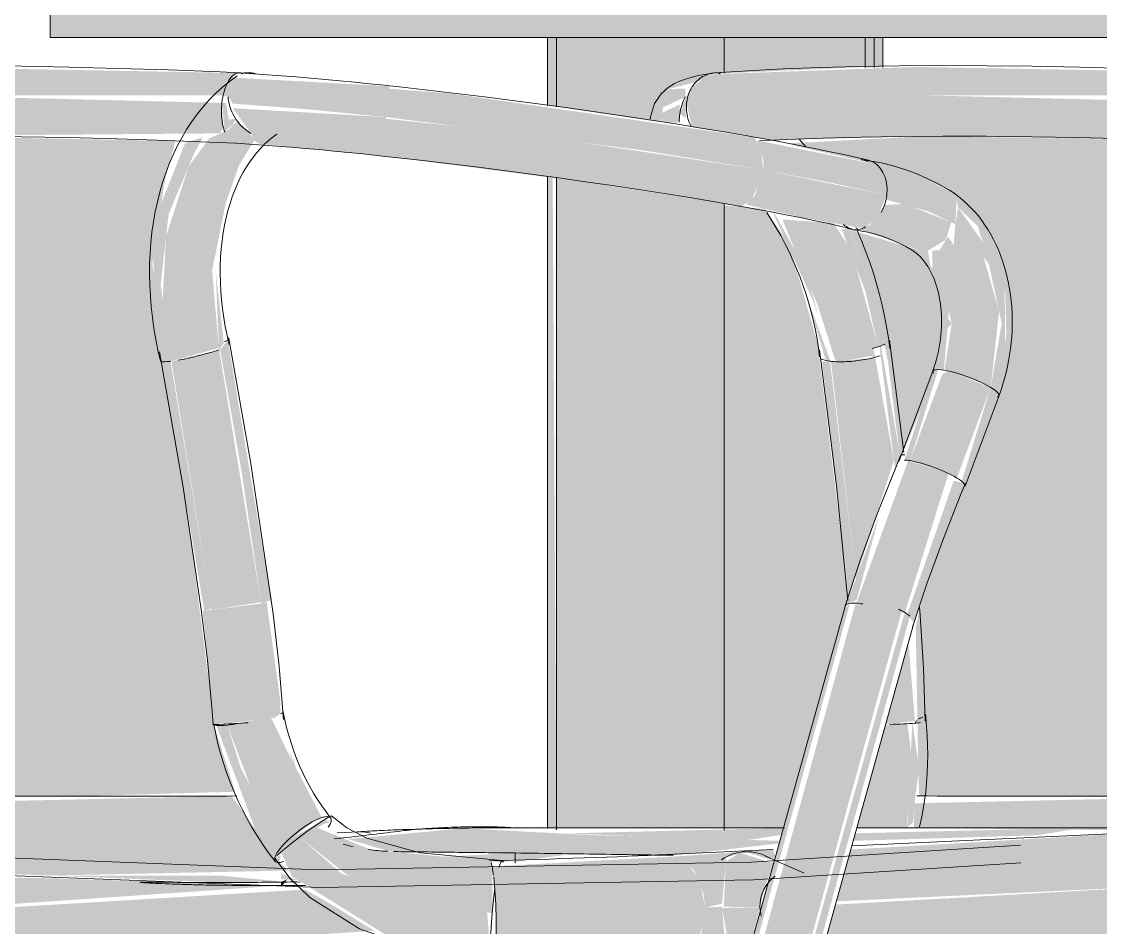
# Model space of a CAD drawing. Header units: inches. Extents: x 21380 to 98133, y -290 to 853.
# Drawn here: x 35404.7 to 35419.98, y 16.14 to 28.98 of the extents above; entities that cross this region are included whole.
import ezdxf

# ---------------------------------------------------------------- set-up
doc = ezdxf.new("R2010")
doc.units = ezdxf.units.IN
doc.header["$MEASUREMENT"] = 0
for name, color, linetype, lineweight in [('A-GLAZ-CWMG', 51, 'Continuous', 9), ('I-FURN', 30, 'Continuous', 9), ('I-WALL', 2, 'Continuous', 9)]:
    doc.layers.add(name, color=color, linetype=linetype, lineweight=lineweight)

# ---------------------------------------------------------------- blocks, each defined once
blk = doc.blocks.new('Falcon 7700 Series Pedestal Base - 36_ Square Top x 30_ - Wheelchair Height-460525-Building Section - East_West looking South')
at = {"layer": 'I-FURN'}
blk.add_hatch(color=256, dxfattribs=at).paths.add_polyline_path([(-26197.888, 28.75), (-26197.888, 30), (-26223.344, 30), (-26223.344, 28.75), (-26205.971, 28.75)], flags=0)
for p in [(-26223.344, 30), (-26197.888, 28.75)]:
    blk.add_line(p, (-26223.344, 28.75), dxfattribs=at)
blk = doc.blocks.new('HermanMiller_Collection_Air-Chair_SideChair_Arms - Arms-V172-Building Section - East_West looking South')
at = {"layer": 'I-FURN'}
for points in [[(-26140.356, 27.825), (-26136.969, 27.931), (-26132.611, 27.933), (-26132.452, 28.228), (-26132.4, 28.249), (-26137.102, 28.334), (-26140.057, 28.228), (-26140.288, 28.032), (-26140.332, 27.933)], [(-26130.305, 27.624), (-26130.253, 28.061), (-26132.501, 28.184), (-26132.611, 27.933), (-26132.529, 27.909), (-26132.475, 27.814), (-26131.492, 27.741)], [(-26124.963, 26.875), (-26124.999, 27.219), (-26125.099, 27.338), (-26129.38, 27.958), (-26130.258, 28.025), (-26130.305, 27.624), (-26126.645, 27.149)], [(-26139.973, 27.258), (-26140.053, 27.31), (-26139.984, 27.353), (-26139.175, 27.297), (-26136.675, 27.359), (-26132.654, 27.393), (-26132.607, 27.477), (-26132.636, 27.825), (-26136.969, 27.931), (-26140.356, 27.825), (-26140.293, 27.501), (-26140.053, 27.282), (-26139.975, 27.259)], [(-26132.233, 27.43), (-26132.471, 27.741), (-26132.239, 27.432)], [(-26125.272, 26.362), (-26125.138, 26.438), (-26124.986, 26.747), (-26124.963, 26.875), (-26128.445, 27.401), (-26130.307, 27.6), (-26130.361, 27.076), (-26126.875, 26.623)], [(-26123.211, 26.52), (-26123.283, 26.871), (-26123.352, 26.95), (-26125.043, 27.293), (-26124.957, 27.002), (-26124.963, 26.875), (-26124.027, 26.699)], [(-26122.241, 26.106), (-26122.223, 26.448), (-26122.342, 26.596), (-26123.352, 26.962), (-26123.283, 26.871), (-26123.211, 26.52), (-26123.21, 26.45), (-26122.626, 26.288)], [(-26123.543, 26.047), (-26123.36, 26.172), (-26123.211, 26.52), (-26124.963, 26.875), (-26125.076, 26.52), (-26125.204, 26.384), (-26124.402, 26.198)], [(-26122.668, 25.706), (-26122.375, 25.884), (-26122.298, 26.133), (-26122.956, 26.392), (-26123.243, 26.379), (-26123.447, 26.095), (-26123.607, 26.031)], [(-26121.67, 23.747), (-26121.532, 24.179), (-26121.541, 25.218), (-26121.783, 25.758), (-26122.202, 26.344), (-26122.241, 26.106), (-26121.767, 25.55), (-26121.584, 24.704), (-26121.739, 23.793)], [(-26123.607, 26.031), (-26123.649, 26.065), (-26123.651, 26.047)], [(-26122.85, 25.736), (-26123.607, 26.016), (-26123.031, 25.798), (-26122.855, 25.737)], [(-26121.739, 23.793), (-26121.62, 24.872), (-26121.839, 25.635), (-26122.241, 26.106), (-26122.259, 25.884), (-26122.254, 25.726), (-26122.566, 25.737), (-26122.566, 25.472), (-26122.391, 25.159), (-26122.291, 24.694), (-26122.394, 24.038), (-26121.832, 23.844)], [(-26122.409, 24.575), (-26122.291, 24.694), (-26122.406, 24.849)], [(-26132.072, 20.731), (-26131.93, 20.78), (-26132.545, 24.464), (-26132.654, 24.327), (-26132.346, 22.577)], [(-26132.773, 20.637), (-26132.075, 20.75), (-26132.669, 24.327), (-26133.343, 24.162), (-26132.774, 20.644)], [(-26132.852, 20.635), (-26132.775, 20.656), (-26133.356, 24.162), (-26133.472, 24.155), (-26132.88, 20.637)], [(-26122.882, 22.754), (-26122.483, 24.046), (-26122.558, 23.984), (-26122.962, 22.763), (-26122.902, 22.757)], [(-26122.219, 22.509), (-26121.739, 23.793), (-26122.347, 24.026), (-26122.423, 23.984), (-26122.882, 22.754), (-26122.312, 22.559)], [(-26122.11, 22.422), (-26121.67, 23.747), (-26121.739, 23.793), (-26122.15, 22.462)], [(-26122.957, 20.59), (-26122.338, 22.571), (-26122.909, 22.754), (-26123.64, 20.737), (-26123.119, 20.653), (-26122.957, 20.602)], [(-26122.827, 20.458), (-26122.122, 22.435), (-26122.263, 22.47), (-26122.921, 20.578), (-26122.827, 20.459)], [(-26123.783, 20.719), (-26123.637, 20.782), (-26123.311, 21.997), (-26123.777, 20.737)], [(-26132.737, 19.015), (-26132.609, 19.033), (-26132.773, 20.637), (-26132.902, 20.635), (-26132.773, 19.363)], [(-26132.608, 19.02), (-26131.906, 19.118), (-26132.072, 20.731), (-26132.773, 20.637), (-26132.608, 19.025)], [(-26131.904, 19.095), (-26131.799, 19.169), (-26131.799, 19.33), (-26131.994, 20.75), (-26132.072, 20.731), (-26131.906, 19.118)], [(-26129.5, 0), (-26129.432, 0), (-26123.732, 20.734), (-26123.809, 20.653), (-26129.545, 0)], [(-26129.015, 0), (-26128.699, 0), (-26123, 20.625), (-26123.301, 20.707), (-26123.311, 20.72), (-26123.657, 20.718), (-26129.345, 0), (-26129.131, 0)], [(-26128.699, 0), (-26128.53, 0), (-26122.883, 20.551), (-26122.963, 20.578), (-26127.811, 3.187)], [(-26131.78, 17.287), (-26131.323, 17.647), (-26131.213, 17.697), (-26131.705, 18.64), (-26131.937, 19.123), (-26132.552, 19.009), (-26132.11, 17.835)], [(-26131.882, 17.095), (-26131.78, 17.287), (-26132.364, 18.406), (-26132.552, 19.009), (-26132.707, 19.002), (-26132.146, 17.5), (-26131.914, 17.144)], [(-26135.056, 16.876), (-26131.674, 16.946), (-26131.817, 17.058), (-26132.49, 18.003), (-26137.128, 17.899), (-26137.187, 17.4), (-26137.209, 16.954), (-26135.786, 16.902)], [(-26128.801, 16.344), (-26128.796, 17.073), (-26130.533, 17.247), (-26131.323, 17.57), (-26131.529, 17.42), (-26130.826, 16.861), (-26130.025, 16.545), (-26129.206, 16.41)], [(-26128.682, 17.06), (-26128.476, 17.096), (-26128.476, 17.195), (-26129.73, 17.129), (-26129.206, 17.097), (-26128.68, 17.066)], [(-26128.744, 16.318), (-26125.784, 16.423), (-26125.86, 16.798), (-26126.051, 17.073), (-26126.173, 17.148), (-26128.803, 17.004), (-26128.751, 16.512)], [(-26128.476, 17.069), (-26127.665, 17.183), (-26128.476, 17.195), (-26128.476, 17.096)], [(-26125.007, 16.428), (-26124.952, 16.68), (-26124.814, 17.047), (-26125.29, 17.198), (-26125.491, 17.073), (-26125.52, 16.434), (-26125.388, 16.432)], [(-26124.814, 17.047), (-26124.855, 17.096), (-26124.819, 17.049)], [(-26131.775, 16.733), (-26131.706, 16.818), (-26131.794, 16.783), (-26131.794, 16.733)], [(-26136.82, 15.675), (-26130.464, 16.093), (-26131.211, 16.544), (-26131.452, 16.677), (-26136.284, 16.386), (-26136.347, 16.051), (-26136.544, 15.776), (-26136.77, 15.684)], [(-26128.78, 15.606), (-26126.138, 15.7), (-26125.918, 15.893), (-26125.796, 16.229), (-26125.784, 16.423), (-26128.744, 16.318), (-26128.764, 15.677)], [(-26125.186, 15.714), (-26125.007, 16.428), (-26125.544, 16.416), (-26125.428, 15.763), (-26125.31, 15.727)]]:
    blk.add_hatch(color=256, dxfattribs=at).paths.add_polyline_path(points, flags=0)
h = blk.add_hatch(color=256, dxfattribs=at)
h.paths.add_polyline_path([(-26130.361, 27.076), (-26130.305, 27.624), (-26132.475, 27.749), (-26132.217, 27.393), (-26132.165, 27.288), (-26132.11, 27.247), (-26131.399, 27.178)], flags=0)
h.paths.add_polyline_path([(-26132.584, 27.406), (-26132.519, 27.499), (-26132.568, 27.821), (-26132.629, 27.825), (-26132.587, 27.411)], flags=0)
h = blk.add_hatch(color=256, dxfattribs=at)
h.paths.add_polyline_path([(-26133.434, 24.155), (-26133.356, 24.162), (-26133.496, 25.242), (-26133.384, 26.248), (-26133.033, 27.084), (-26132.899, 27.338), (-26133.149, 27.255), (-26133.483, 26.412), (-26133.601, 25.719), (-26133.587, 24.869), (-26133.483, 24.157)], flags=0)
h.paths.add_polyline_path([(-26132.533, 27.609), (-26132.475, 27.671), (-26132.534, 27.624)], flags=0)
h = blk.add_hatch(color=256, dxfattribs=at)
h.paths.add_polyline_path([(-26133.356, 24.162), (-26132.672, 24.351), (-26132.768, 25.445), (-26132.574, 26.407), (-26132.381, 26.953), (-26132.16, 27.307), (-26132.405, 27.56), (-26132.631, 27.398), (-26132.804, 27.325), (-26133.099, 26.926), (-26133.418, 25.941), (-26133.469, 25.031), (-26133.401, 24.506)], flags=0)
h.paths.add_polyline_path([(-26132.577, 27.411), (-26132.483, 27.491), (-26132.43, 27.6), (-26132.524, 27.59), (-26132.532, 27.477)], flags=0)
h = blk.add_hatch(color=256, dxfattribs=at)
h.paths.add_polyline_path([(-26134.736, 17.999), (-26132.441, 18.063), (-26132.741, 19.01), (-26132.74, 19.041), (-26133.135, 22.135), (-26133.615, 25.541), (-26133.439, 26.72), (-26133.287, 27.286), (-26136.943, 27.356), (-26138.897, 27.252), (-26138.263, 26.411), (-26137.768, 25.338), (-26137.504, 24.169), (-26137.196, 21.448), (-26137.046, 18.896), (-26137.06, 18.004), (-26135.74, 18)], flags=0)
h.paths.add_polyline_path([(-26133.601, 25.719), (-26133.55, 26.168), (-26133.598, 25.738)], flags=0)
h = blk.add_hatch(color=256, dxfattribs=at)
h.paths.add_polyline_path([(-26132.669, 24.327), (-26132.602, 24.419), (-26132.716, 25.445), (-26132.672, 24.351)], flags=0)
h.paths.add_polyline_path([(-26132.561, 24.456), (-26132.555, 24.464), (-26132.563, 24.464)], flags=0)
h = blk.add_hatch(color=256, dxfattribs=at)
h.paths.add_polyline_path([(-26131.686, 18.668), (-26131.547, 18.278), (-26131.606, 18.491), (-26131.651, 18.591)], flags=0)
h.paths.add_polyline_path([(-26131.213, 17.697), (-26131.151, 17.722), (-26131.221, 17.711)], flags=0)
h = blk.add_hatch(color=256, dxfattribs=at)
h.paths.add_polyline_path([(-26131.817, 17.058), (-26131.794, 17.161), (-26131.872, 17.141)], flags=0)
h.paths.add_polyline_path([(-26131.874, 17.144), (-26131.692, 17.292), (-26131.188, 17.604), (-26131.09, 17.633), (-26131.175, 17.672), (-26131.7, 17.371), (-26131.832, 17.207)], flags=0)
h = blk.add_hatch(color=256, dxfattribs=at)
h.paths.add_polyline_path([(-26133.681, 16.77), (-26133.681, 16.788), (-26133.773, 16.775)], flags=0)
h.paths.add_polyline_path([(-26136.281, 16.426), (-26131.794, 16.733), (-26135.056, 16.837), (-26136.4, 16.858), (-26136.296, 16.545)], flags=0)
h.paths.add_polyline_path([(-26130.915, 17.426), (-26130.764, 17.426), (-26130.917, 17.428)], flags=0)
h = blk.add_hatch(color=256, dxfattribs=at)
h.paths.add_polyline_path([(-26126.245, 17.162), (-26125.944, 17.191), (-26124.735, 17.331), (-26124.725, 17.367), (-26127.412, 17.45), (-26129.206, 17.544), (-26130.845, 17.393), (-26130.282, 17.224), (-26130.001, 17.213), (-26126.304, 17.163)], flags=0)
h.paths.add_polyline_path([(-26130.761, 17.281), (-26130.982, 17.404), (-26130.889, 17.325), (-26130.804, 17.285)], flags=0)
h = blk.add_hatch(color=256, dxfattribs=at)
h.paths.add_polyline_path([(-26125.271, 17.367), (-26124.702, 17.451), (-26124.674, 17.549), (-26127.742, 17.473), (-26125.283, 17.368)], flags=0)
h.paths.add_polyline_path([(-26123.688, 17.368), (-26121.095, 17.445), (-26120.433, 17.551), (-26123.658, 17.475), (-26123.676, 17.412)], flags=0)
h = blk.add_hatch(color=256, dxfattribs=at)
h.paths.add_polyline_path([(-26125.784, 16.423), (-26125.545, 16.475), (-26125.484, 17.133), (-26125.214, 17.212), (-26124.861, 17.099), (-26124.789, 17.137), (-26124.819, 17.244), (-26126.173, 17.148), (-26125.944, 16.953), (-26125.806, 16.617)], flags=0)
h.paths.add_polyline_path([(-26125.004, 16.46), (-26124.989, 16.48), (-26125.002, 16.479)], flags=0)
h.paths.add_polyline_path([(-26123.927, 16.51), (-26118.985, 16.742), (-26119.093, 17.212), (-26119.34, 17.477), (-26119.434, 17.496), (-26123.722, 17.244), (-26123.914, 16.557)], flags=0)
h = blk.add_hatch(color=256, dxfattribs=at)
h.paths.add_polyline_path([(-26128.805, 15.622), (-26128.818, 15.697), (-26129.206, 15.697)], flags=0)
h.paths.add_polyline_path([(-26128.818, 15.697), (-26128.872, 16.356), (-26130.339, 16.669), (-26130.934, 16.904), (-26131.529, 17.42), (-26131.785, 17.187), (-26131.636, 16.864), (-26130.242, 15.994), (-26129.395, 15.777), (-26129.206, 15.751)], flags=0)
h = blk.add_hatch(color=256, dxfattribs=at)
h.paths.add_polyline_path([(-26135.056, 16.876), (-26132.643, 16.777), (-26131.794, 16.792), (-26132.659, 16.876), (-26134.032, 16.876)], flags=0)
h.paths.add_polyline_path([(-26131.553, 16.808), (-26131.794, 16.907), (-26131.794, 16.823), (-26131.612, 16.812)], flags=0)
h = blk.add_hatch(color=256, dxfattribs=at)
h.paths.add_polyline_path([(-26133.115, 16.748), (-26133.115, 16.78), (-26133.331, 16.755)], flags=0)
h.paths.add_polyline_path([(-26133.528, 16.763), (-26133.611, 16.783), (-26133.563, 16.765)], flags=0)
h = blk.add_hatch(color=256, dxfattribs=at)
h.paths.add_polyline_path([(-26126.267, 15.675), (-26125.448, 15.801), (-26125.518, 16.102), (-26125.545, 16.434), (-26125.784, 16.423), (-26125.842, 16.048), (-26126.019, 15.775), (-26126.168, 15.694)], flags=0)
h.paths.add_polyline_path([(-26124.132, 15.775), (-26119.215, 16.068), (-26119.035, 16.376), (-26118.985, 16.742), (-26123.94, 16.464), (-26124.131, 15.779)], flags=0)
for p, q in [((-26123.428, 27), (-26123.573, 27.021)), ((-26123.688, 26.027), (-26123.591, 26.014)), ((-26122.559, 24.025), (-26123.039, 22.742)), ((-26122.102, 22.392), (-26121.621, 23.678)), ((-26121.644, 23.661), (-26121.621, 23.678)), ((-26123.792, 20.719), (-26129.567, 0)), ((-26128.529, 0), (-26122.828, 20.451)), ((-26131.079, 17.721), (-26131.079, 17.711)), ((-26130.695, 17.496), (-26130.997, 17.48)), ((-26128.709, 17.552), (-26124.661, 17.551)), ((-26119.448, 17.496), (-26123.709, 17.296)), ((-26128.476, 17.195), (-26128.476, 17.053)), ((-26124.819, 17.244), (-26126.321, 17.173)), ((-26124.381, 16.908), (-26124.937, 17.157)), ((-26128.639, 17.066), (-26128.657, 17.091))]:
    blk.add_line(p, q, dxfattribs=at)
at = {"layer": 'I-FURN', "flags": 128}
for points in [[(-26139.955, 28.25), (-26139.486, 28.28), (-26138.989, 28.306), (-26138.465, 28.326), (-26137.914, 28.34), (-26137.337, 28.35), (-26136.735, 28.353), (-26136.11, 28.352), (-26135.461, 28.345), (-26134.79, 28.332), (-26134.097, 28.314), (-26133.385, 28.291), (-26132.654, 28.263), (-26132.378, 28.251)], [(-26132.414, 28.206), (-26132.519, 28.13), (-26132.619, 28.048), (-26132.716, 27.961), (-26132.807, 27.868), (-26132.895, 27.77), (-26132.978, 27.667), (-26133.056, 27.559), (-26133.129, 27.447), (-26133.198, 27.331), (-26133.262, 27.211), (-26133.321, 27.088), (-26133.375, 26.961), (-26133.424, 26.83), (-26133.469, 26.697), (-26133.509, 26.561), (-26133.543, 26.422), (-26133.574, 26.281), (-26133.599, 26.138), (-26133.619, 25.993), (-26133.635, 25.845), (-26133.646, 25.697), (-26133.652, 25.547), (-26133.653, 25.395), (-26133.65, 25.243), (-26133.642, 25.09), (-26133.63, 24.936), (-26133.613, 24.782), (-26133.591, 24.628), (-26133.565, 24.474), (-26133.534, 24.32), (-26133.499, 24.167)], [(-26132.376, 28.251), (-26132.18, 28.238), (-26131.982, 28.224), (-26131.781, 28.209), (-26131.578, 28.193), (-26131.373, 28.176), (-26131.166, 28.158), (-26130.958, 28.139), (-26130.748, 28.118), (-26130.538, 28.097), (-26130.328, 28.075), (-26130.252, 28.066)], [(-26125.131, 27.348), (-26125.482, 27.409), (-26125.84, 27.468), (-26126.205, 27.527), (-26126.577, 27.585), (-26126.955, 27.642), (-26127.338, 27.698), (-26127.725, 27.753), (-26128.116, 27.806), (-26128.511, 27.858), (-26128.909, 27.909), (-26129.309, 27.958), (-26129.711, 28.005), (-26130.113, 28.051), (-26130.252, 28.066)], [(-26131.85, 27.38), (-26131.909, 27.337), (-26131.967, 27.29), (-26132.024, 27.239), (-26132.078, 27.183), (-26132.132, 27.123), (-26132.183, 27.059), (-26132.233, 26.991), (-26132.281, 26.918), (-26132.326, 26.842), (-26132.369, 26.761), (-26132.409, 26.676), (-26132.447, 26.587), (-26132.482, 26.495), (-26132.514, 26.399), (-26132.543, 26.299), (-26132.569, 26.196), (-26132.592, 26.091), (-26132.611, 25.982), (-26132.627, 25.87), (-26132.639, 25.756), (-26132.647, 25.64), (-26132.652, 25.521), (-26132.653, 25.401), (-26132.651, 25.279), (-26132.644, 25.156), (-26132.634, 25.032), (-26132.62, 24.907), (-26132.603, 24.781), (-26132.581, 24.655), (-26132.556, 24.529), (-26132.528, 24.402)], [(-26139.875, 27.253), (-26139.421, 27.283), (-26138.937, 27.307), (-26138.425, 27.327), (-26137.884, 27.341), (-26137.317, 27.35), (-26136.725, 27.353), (-26136.107, 27.352), (-26135.466, 27.344), (-26134.802, 27.332), (-26134.116, 27.314), (-26133.41, 27.291), (-26132.685, 27.263), (-26132.428, 27.252)], [(-26132.43, 27.252), (-26132.24, 27.24), (-26132.047, 27.226), (-26131.85, 27.212), (-26131.652, 27.196), (-26131.451, 27.179), (-26131.249, 27.162), (-26131.045, 27.143), (-26130.84, 27.123), (-26130.634, 27.102), (-26130.428, 27.08), (-26130.361, 27.072)], [(-26123.472, 27.012), (-26123.653, 27.054), (-26123.842, 27.096), (-26124.038, 27.138), (-26124.24, 27.18), (-26124.449, 27.222), (-26124.665, 27.263), (-26124.887, 27.304), (-26125.114, 27.345), (-26125.131, 27.348)], [(-26125.304, 26.363), (-26125.649, 26.423), (-26126.002, 26.482), (-26126.362, 26.54), (-26126.729, 26.597), (-26127.102, 26.653), (-26127.48, 26.708), (-26127.862, 26.762), (-26128.249, 26.815), (-26128.64, 26.867), (-26129.033, 26.917), (-26129.429, 26.965), (-26129.826, 27.012), (-26130.224, 27.057), (-26130.361, 27.072)], [(-26122.334, 26.592), (-26122.484, 26.678), (-26122.638, 26.755), (-26122.796, 26.823), (-26122.957, 26.883), (-26123.12, 26.933), (-26123.286, 26.973), (-26123.428, 27)], [(-26121.621, 23.678), (-26121.593, 23.758), (-26121.567, 23.839), (-26121.543, 23.921), (-26121.522, 24.004), (-26121.502, 24.087), (-26121.486, 24.171), (-26121.471, 24.256), (-26121.459, 24.341), (-26121.449, 24.426), (-26121.442, 24.511), (-26121.437, 24.596), (-26121.435, 24.682), (-26121.435, 24.767), (-26121.437, 24.852), (-26121.442, 24.936), (-26121.45, 25.02), (-26121.46, 25.104), (-26121.472, 25.187), (-26121.487, 25.269), (-26121.504, 25.35), (-26121.525, 25.431), (-26121.547, 25.51), (-26121.572, 25.588), (-26121.6, 25.665), (-26121.63, 25.741), (-26121.663, 25.815), (-26121.698, 25.887), (-26121.736, 25.958), (-26121.777, 26.027), (-26121.82, 26.094), (-26121.866, 26.159), (-26121.914, 26.222), (-26121.966, 26.282), (-26122.019, 26.34), (-26122.075, 26.395), (-26122.134, 26.448), (-26122.195, 26.497), (-26122.259, 26.544), (-26122.325, 26.587), (-26122.334, 26.592)], [(-26123.704, 26.039), (-26123.876, 26.079), (-26124.056, 26.119), (-26124.244, 26.16), (-26124.439, 26.2), (-26124.641, 26.24), (-26124.851, 26.281), (-26125.066, 26.321), (-26125.287, 26.36), (-26125.304, 26.363)], [(-26123.591, 26.014), (-26123.48, 25.992), (-26123.37, 25.964), (-26123.26, 25.93), (-26123.152, 25.889), (-26123.045, 25.841), (-26122.94, 25.788), (-26122.852, 25.737)], [(-26122.852, 25.737), (-26122.83, 25.722), (-26122.807, 25.706), (-26122.785, 25.689), (-26122.762, 25.669), (-26122.74, 25.647), (-26122.718, 25.623), (-26122.695, 25.597), (-26122.674, 25.569), (-26122.652, 25.539), (-26122.631, 25.507), (-26122.611, 25.472), (-26122.591, 25.436), (-26122.572, 25.398), (-26122.554, 25.358), (-26122.537, 25.316), (-26122.521, 25.272), (-26122.506, 25.226), (-26122.492, 25.179), (-26122.48, 25.131), (-26122.469, 25.081), (-26122.46, 25.03), (-26122.452, 24.977), (-26122.445, 24.924), (-26122.44, 24.87), (-26122.437, 24.815), (-26122.435, 24.759), (-26122.435, 24.703), (-26122.436, 24.646), (-26122.439, 24.59), (-26122.444, 24.532), (-26122.45, 24.475), (-26122.458, 24.418), (-26122.467, 24.361), (-26122.478, 24.305), (-26122.491, 24.249), (-26122.505, 24.194), (-26122.521, 24.139), (-26122.538, 24.085), (-26122.557, 24.032), (-26122.559, 24.025)], [(-26131.93, 20.78), (-26132.222, 22.744), (-26132.531, 24.486)], [(-26133.513, 24.299), (-26133.176, 22.377), (-26132.921, 20.647)], [(-26122.559, 24.025), (-26122.56, 24.024), (-26122.551, 23.995)], [(-26122.403, 24.038), (-26122.483, 24.046), (-26122.536, 24.042), (-26122.559, 24.025)], [(-26122.063, 23.942), (-26122.185, 23.984), (-26122.301, 24.016), (-26122.403, 24.038)], [(-26121.739, 23.793), (-26121.832, 23.844), (-26121.942, 23.894), (-26122.063, 23.942)], [(-26121.621, 23.678), (-26121.621, 23.679), (-26121.63, 23.708), (-26121.67, 23.747), (-26121.739, 23.793)], [(-26123.802, 20.698), (-26123.582, 21.355), (-26123.343, 22.009), (-26123.085, 22.66), (-26123.016, 22.826)], [(-26122.849, 20.394), (-26122.638, 21.025), (-26122.409, 21.653), (-26122.161, 22.279), (-26122.094, 22.438)], [(-26132.921, 20.647), (-26132.834, 19.929), (-26132.768, 19.207), (-26132.754, 19.017)], [(-26131.757, 19.086), (-26131.82, 19.837), (-26131.904, 20.584), (-26131.93, 20.78)], [(-26131.089, 17.694), (-26131.152, 17.778), (-26131.214, 17.864), (-26131.273, 17.953), (-26131.329, 18.045), (-26131.383, 18.138), (-26131.434, 18.234), (-26131.482, 18.333), (-26131.528, 18.432), (-26131.57, 18.534), (-26131.609, 18.637), (-26131.645, 18.741), (-26131.678, 18.846), (-26131.707, 18.953), (-26131.733, 19.059), (-26131.756, 19.167), (-26131.762, 19.197)], [(-26132.745, 19.015), (-26132.717, 18.877), (-26132.685, 18.74), (-26132.649, 18.603), (-26132.608, 18.468), (-26132.563, 18.334), (-26132.514, 18.201), (-26132.461, 18.07), (-26132.403, 17.941), (-26132.342, 17.815), (-26132.277, 17.69), (-26132.209, 17.568), (-26132.136, 17.448), (-26132.06, 17.331), (-26131.981, 17.217), (-26131.898, 17.106), (-26131.874, 17.075)], [(-26131.529, 17.42), (-26131.424, 17.498), (-26131.323, 17.57), (-26131.233, 17.633), (-26131.159, 17.681), (-26131.106, 17.711), (-26131.079, 17.721)], [(-26131.077, 17.72), (-26130.858, 17.551), (-26130.577, 17.407), (-26129.822, 17.196), (-26128.711, 17.092), (-26128.657, 17.091)], [(-26130.708, 17.495), (-26130.682, 17.497), (-26130.656, 17.498), (-26130.629, 17.5), (-26130.6, 17.502), (-26130.57, 17.504), (-26130.538, 17.505), (-26130.506, 17.507), (-26130.472, 17.509), (-26130.436, 17.511), (-26130.4, 17.512), (-26130.362, 17.514), (-26130.324, 17.516), (-26130.284, 17.518), (-26130.243, 17.519), (-26130.201, 17.521), (-26130.158, 17.523), (-26130.115, 17.524), (-26130.07, 17.526), (-26130.025, 17.527), (-26129.98, 17.529), (-26129.933, 17.53), (-26129.886, 17.532), (-26129.839, 17.533), (-26129.792, 17.535), (-26129.744, 17.536), (-26129.695, 17.537), (-26129.647, 17.539), (-26129.599, 17.54), (-26129.55, 17.541), (-26129.502, 17.542), (-26129.454, 17.543), (-26129.406, 17.544), (-26129.358, 17.545), (-26129.311, 17.546), (-26129.264, 17.547), (-26129.217, 17.548), (-26129.171, 17.548), (-26129.126, 17.549), (-26129.082, 17.55), (-26129.038, 17.55), (-26128.995, 17.551), (-26128.953, 17.551), (-26128.912, 17.552), (-26128.872, 17.552), (-26128.833, 17.552), (-26128.795, 17.552), (-26128.758, 17.552), (-26128.723, 17.552), (-26128.709, 17.552)], [(-26123.638, 17.551), (-26121.278, 17.55), (-26119.155, 17.552)], [(-26137.381, 17.193), (-26131.258, 16.956), (-26125.126, 17.064), (-26121.317, 17.307)], [(-26131.847, 17.159), (-26131.794, 17.207), (-26131.72, 17.27), (-26131.63, 17.342), (-26131.529, 17.42)], [(-26131.877, 17.12), (-26131.661, 16.832), (-26131.385, 16.565), (-26130.679, 16.122), (-26129.705, 15.777), (-26128.789, 15.597)], [(-26126.321, 17.173), (-26126.453, 17.167), (-26126.59, 17.161), (-26126.731, 17.155), (-26126.877, 17.149), (-26127.026, 17.143), (-26127.179, 17.137), (-26127.336, 17.132), (-26127.495, 17.126), (-26127.658, 17.12), (-26127.823, 17.115), (-26127.99, 17.109), (-26128.159, 17.104), (-26128.331, 17.098), (-26128.503, 17.093), (-26128.677, 17.088), (-26128.837, 17.084)], [(-26137.382, 16.943), (-26131.244, 16.705), (-26125.099, 16.815), (-26121.313, 17.056)], [(-26128.657, 17.091), (-26128.68, 17.066), (-26128.705, 16.991)], [(-26128.761, 16.696), (-26128.781, 16.537), (-26128.801, 16.344)], [(-26128.801, 16.344), (-26128.815, 16.151), (-26128.823, 15.97), (-26128.824, 15.816), (-26128.818, 15.697), (-26128.805, 15.622), (-26128.787, 15.597)]]:
    blk.add_lwpolyline(points, dxfattribs=at)
at = {"layer": 'I-FURN'}
for centre, major_axis, ratio, start_param, end_param in [((-26132.132, 27.793), (-0.282, 0.413), 0.716528, 5.57384, 6.097439), ((-26132.132, 27.793), (-0.282, 0.413), 0.716528, 0.861451, 1.38505), ((-26132.132, 27.793), (-0.282, 0.413), 0.716528, 1.38505, 2.170448), ((-26123.63, 26.524), (0.057, 0.497), 0.711436, 6.24849, 6.283185), ((-26123.63, 26.524), (0.057, 0.497), 0.711436, 5.98669, 6.24849), ((-26123.588, 26.525), (0.116, 0.486), 0.74611, 4.877543, 6.283185), ((-26123.588, 26.525), (0.116, 0.486), 0.74611, 4.353944, 4.877543), ((-26123.588, 26.525), (0.116, 0.486), 0.74611, 2.783148, 3.044947), ((-26123.63, 26.524), (0.057, 0.497), 0.711436, 2.845098, 3.106897), ((-26123.63, 26.524), (0.057, 0.497), 0.711436, 3.106897, 3.630496), ((-26133.022, 24.392), (0.491, 0.093), 0.137076, 5.750632, 6.274231), ((-26133.022, 24.392), (0.491, 0.093), 0.137076, 0, 0.252845), ((-26133.013, 24.285), (0.486, 0.118), 0.11091, 5.243425, 5.473623), ((-26133.013, 24.285), (0.486, 0.118), 0.11091, 3.117428, 3.141593), ((-26133.013, 24.285), (0.486, 0.118), 0.11091, 3.379228, 3.902826), ((-26133.013, 24.285), (0.486, 0.118), 0.11091, 4.192229, 4.426425), ((-26133.013, 24.285), (0.486, 0.118), 0.11091, 4.449986, 4.688225), ((-26133.013, 24.285), (0.486, 0.118), 0.11091, 4.712585, 4.950024), ((-26133.013, 24.285), (0.486, 0.118), 0.11091, 4.977051, 5.211823), ((-26122.555, 22.632), (-0.461, 0.194), 0.144221, 5.822246, 6.345845), ((-26122.57, 22.567), (-0.468, 0.175), 0.191458, 5.509821, 5.771621), ((-26122.57, 22.567), (-0.468, 0.175), 0.191458, 3.939025, 5.509821), ((-26122.57, 22.567), (-0.468, 0.175), 0.191458, 3.141593, 3.939025), ((-26123.326, 20.546), (-0.476, 0.152), 0.239355, 5.543411, 6.328809), ((-26123.326, 20.546), (-0.476, 0.152), 0.239355, 5.282674, 5.542834), ((-26123.31, 20.585), (-0.482, 0.134), 0.301377, 3.976352, 4.23196), ((-26123.31, 20.585), (-0.482, 0.134), 0.301377, 3.714553, 3.976352), ((-26132.253, 19.106), (0.492, 0.091), 0.107353, 5.872701, 6.396299), ((-26132.253, 19.106), (0.492, 0.091), 0.107353, 2.992907, 4.040105), ((-26132.256, 19.052), (0.499, 0.035), 0.020295, 2.880196, 3.141593), ((-26132.256, 19.052), (0.499, 0.035), 0.020295, 3.141996, 3.927394), ((-26132.256, 19.052), (0.499, 0.035), 0.020295, 3.927394, 4.712792), ((-26132.253, 19.106), (0.492, 0.091), 0.107353, 4.040105, 4.301904), ((-26131.481, 17.385), (0.393, 0.31), 0.26753, 5.605411, 6.914408), ((-26131.481, 17.385), (0.393, 0.31), 0.26753, 0.631223, 2.202019), ((-26135.455, 101.858), (0, 84.692), 0.707107, 3.217566, 3.231436), ((-26131.481, 17.385), (0.393, 0.31), 0.26753, 2.202019, 3.772816), ((-26125.196, 16.463), (0.021, 0.75), 0.90616, 0.058382, 0.581981), ((-26125.196, 16.463), (0.021, 0.75), 0.90616, 5.817968, 6.341567), ((-26128.817, 16.334), (-0.02, 0.75), 0.096081, 5.515178, 5.996591), ((-26128.817, 16.334), (-0.02, 0.75), 0.096081, 4.687594, 5.472992), ((-26124.554, 16.444), (0.014, 0.5), 0.90616, 0.581981, 1.629178), ((-26124.554, 16.444), (0.014, 0.5), 0.90616, 1.629178, 1.890978), ((-26128.817, 16.334), (-0.02, 0.75), 0.096081, 3.116798, 4.687594)]:
    blk.add_ellipse(centre, major_axis=major_axis, ratio=ratio, start_param=start_param, end_param=end_param, dxfattribs=at)
for points, knots in [([(-26132.629, 27.825), (-26132.623, 27.881), (-26132.602, 27.989), (-26132.542, 28.139), (-26132.47, 28.225), (-26132.4, 28.253), (-26132.365, 28.251), (-26132.348, 28.245)], [-1, -1, -1, -1, -0.785714, -0.571429, -0.285714, -0.142857, 0, 0, 0, 0]), ([(-26137.096, 18.004), (-26136.319, 18), (-26134.781, 17.997), (-26133.197, 18.001), (-26132.417, 18.003)], [-0.9268801, -0.9268801, -0.9268801, -0.9268801, -0.5, -0.0910372, -0.0910372, -0.0910372, -0.0910372]), ([(-26130.196, 17.215), (-26129.91, 17.212), (-26129.333, 17.205), (-26128.76, 17.198), (-26128.476, 17.195)], [-0.9960968, -0.9960968, -0.9960968, -0.9960968, -0.5, 0, 0, 0, 0]), ([(-26128.476, 17.195), (-26128.254, 17.192), (-26127.816, 17.186), (-26127.187, 17.177), (-26126.662, 17.169), (-26126.356, 17.164), (-26126.239, 17.162)], [-1, -1, -1, -1, -0.75, -0.5, -0.25, -0.0877777, -0.0877777, -0.0877777, -0.0877777]), ([(-26131.443, 16.733), (-26131.554, 16.733), (-26131.982, 16.732), (-26132.41, 16.735), (-26132.727, 16.739)], [-0.6740348, -0.6740348, -0.6740348, -0.6740348, -0.5, 0, 0, 0, 0])]:
    blk.add_open_spline(points, degree=3, knots=knots, dxfattribs=at)
for points in [[(-26132.587, 27.411), (-26132.608, 27.466), (-26132.638, 27.598), (-26132.637, 27.751), (-26132.629, 27.825)], [(-26130.525, 17.477), (-26130.573, 17.49), (-26130.622, 17.497), (-26130.672, 17.496)], [(-26128.451, 17.548), (-26128.527, 17.555), (-26128.712, 17.566), (-26129.058, 17.57), (-26129.432, 17.56), (-26129.791, 17.539), (-26129.995, 17.519), (-26130.081, 17.508)], [(-26130.908, 17.41), (-26130.952, 17.405), (-26130.996, 17.401), (-26131.039, 17.396)], [(-26130.91, 17.322), (-26130.864, 17.309), (-26130.818, 17.296), (-26130.771, 17.285)], [(-26130.556, 17.245), (-26130.466, 17.231), (-26130.375, 17.224), (-26130.283, 17.219)], [(-26132.727, 16.739), (-26132.779, 16.74), (-26132.9, 16.742), (-26133.114, 16.748), (-26133.334, 16.755), (-26133.535, 16.763), (-26133.692, 16.771), (-26133.785, 16.777), (-26133.805, 16.782), (-26133.747, 16.784), (-26133.663, 16.784), (-26133.611, 16.783)], [(-26133.611, 16.783), (-26133.294, 16.779), (-26132.659, 16.774), (-26132.024, 16.779), (-26131.706, 16.784)], [(-26131.706, 16.784), (-26131.652, 16.784), (-26131.588, 16.785), (-26131.519, 16.784)]]:
    blk.add_open_spline(points, degree=3, dxfattribs=at)
blk = doc.blocks.new('HermanMiller_Collection_Air-Chair_SideChair_Arms - Arms-V180-Building Section - East_West looking South')
at = {"layer": 'I-FURN'}
for points in [[(-26126.047, 27.825), (-26122.661, 27.931), (-26118.303, 27.933), (-26118.143, 28.228), (-26118.239, 28.253), (-26122.794, 28.334), (-26125.748, 28.228), (-26125.98, 28.032), (-26126.024, 27.933)], [(-26126.425, 27.741), (-26126.065, 27.909), (-26126.065, 28.029), (-26126.316, 28.018), (-26126.37, 27.904)], [(-26118.829, 27.281), (-26118.725, 27.308), (-26118.298, 27.477), (-26118.327, 27.825), (-26122.661, 27.931), (-26126.047, 27.825), (-26125.971, 27.481), (-26124.819, 27.3), (-26122.366, 27.359), (-26118.832, 27.281)], [(-26123.335, 24.369), (-26123.245, 24.405), (-26123.407, 25.162), (-26123.757, 26.05), (-26123.848, 26.031), (-26123.515, 25.159), (-26123.336, 24.375)], [(-26123.649, 21.084), (-26123.11, 22.757), (-26123.4, 24.351), (-26123.417, 24.268), (-26123.407, 24.212), (-26124, 24.155), (-26123.653, 21.128)], [(-26123.089, 22.597), (-26123.029, 22.849), (-26123.293, 24.383), (-26123.315, 24.375), (-26123.09, 22.605)], [(-26123.75, 20.809), (-26123.653, 21.128), (-26124.015, 24.163), (-26124.128, 24.155), (-26123.783, 21.122)], [(-26123.229, 19.016), (-26122.813, 19.068), (-26122.904, 20.18), (-26123.176, 19.206)], [(-26122.812, 19.034), (-26122.731, 19.122), (-26122.813, 19.051)], [(-26123.638, 17.549), (-26122.935, 17.55), (-26122.843, 18.393), (-26122.916, 19.026), (-26123.231, 19.009), (-26123.637, 17.55)], [(-26122.935, 17.549), (-26122.837, 17.63), (-26122.805, 18.025), (-26122.751, 18.393), (-26122.846, 19.032), (-26122.851, 19.026), (-26122.915, 17.642), (-26122.935, 17.55)], [(-26118.078, 16.886), (-26117.382, 16.982), (-26117.509, 17.058), (-26118.182, 18.003), (-26122.82, 17.899), (-26122.827, 17.55), (-26119.159, 17.51), (-26119.093, 17.341), (-26118.546, 17.331), (-26118.15, 17.057), (-26118.15, 16.968), (-26118.085, 16.894)]]:
    blk.add_hatch(color=256, dxfattribs=at).paths.add_polyline_path(points, flags=0)
h = blk.add_hatch(color=256, dxfattribs=at)
h.paths.add_polyline_path([(-26123.903, 24.155), (-26123.407, 24.242), (-26123.393, 24.353), (-26123.336, 24.375), (-26123.71, 25.736), (-26123.969, 26.122), (-26124.69, 26.172), (-26124.191, 24.964), (-26123.935, 24.157)], flags=0)
h.paths.add_polyline_path([(-26124.599, 27.23), (-26124.727, 27.304), (-26124.603, 27.23)], flags=0)
h.paths.add_polyline_path([(-26126.063, 27.609), (-26126.045, 27.933), (-26126.144, 27.671), (-26126.065, 27.611)], flags=0)
h = blk.add_hatch(color=256, dxfattribs=at)
h.paths.add_polyline_path([(-26126.149, 27.56), (-26126.144, 27.804), (-26126.417, 27.671), (-26126.382, 27.548), (-26126.145, 27.542)], flags=0)
h.paths.add_polyline_path([(-26126.014, 27.495), (-26126.017, 27.579), (-26126.017, 27.501)], flags=0)
h = blk.add_hatch(color=256, dxfattribs=at)
h.paths.add_polyline_path([(-26120.428, 17.999), (-26118.133, 18.063), (-26118.433, 19.01), (-26118.431, 19.039), (-26118.827, 22.135), (-26119.307, 25.541), (-26119.131, 26.72), (-26118.978, 27.286), (-26122.634, 27.356), (-26124.589, 27.252), (-26124.506, 27.216), (-26123.472, 26.98), (-26122.404, 26.625), (-26122.223, 26.448), (-26122.202, 26.344), (-26121.918, 26.073), (-26121.888, 25.949), (-26121.533, 25.159), (-26121.518, 24.537), (-26121.603, 23.959), (-26122.722, 20.742), (-26122.801, 20.4), (-26122.762, 18.285), (-26122.751, 18.004), (-26121.431, 18)], flags=0)
h.paths.add_polyline_path([(-26122.291, 24.694), (-26122.408, 24.694), (-26122.347, 24.783)], flags=0)
h.paths.add_polyline_path([(-26123.021, 22.782), (-26122.483, 24.046), (-26122.402, 24.039), (-26122.33, 24.878), (-26122.423, 25.304), (-26122.592, 25.517), (-26122.626, 25.719), (-26122.76, 25.737), (-26123.746, 26.031), (-26123.406, 25.159), (-26123.196, 24.169), (-26123.023, 22.794)], flags=0)
h.paths.add_polyline_path([(-26119.293, 25.719), (-26119.241, 26.168), (-26119.291, 25.726)], flags=0)
h.paths.add_polyline_path([(-26122.2, 25.724), (-26122.343, 25.928), (-26122.466, 25.734), (-26122.254, 25.726)], flags=0)
h = blk.add_hatch(color=256, dxfattribs=at)
h.paths.add_polyline_path([(-26124.008, 24.162), (-26124.332, 25.048), (-26124.074, 24.174), (-26124.044, 24.169)], flags=0)
h.paths.add_polyline_path([(-26124.177, 24.798), (-26124.356, 25.458), (-26124.819, 26.294), (-26124.809, 26.237), (-26124.244, 24.993), (-26124.191, 24.84)], flags=0)
for p, q in [((-26126.559, 27.627), (-26126.561, 27.605)), ((-26126.561, 27.605), (-26126.56, 27.6)), ((-26124.45, 27.313), (-26124.353, 27.196)), ((-26122.97, 22.869), (-26123.173, 24.462))]:
    blk.add_line(p, q, dxfattribs=at)
at = {"layer": 'I-FURN', "flags": 128}
for points in [[(-26125.647, 28.25), (-26125.177, 28.28), (-26124.68, 28.306), (-26124.156, 28.326), (-26123.605, 28.34), (-26123.029, 28.35), (-26122.427, 28.353), (-26121.801, 28.352), (-26121.152, 28.345), (-26120.481, 28.332), (-26119.789, 28.314), (-26119.077, 28.291), (-26118.346, 28.263), (-26118.069, 28.251)], [(-26126.559, 27.627), (-26126.503, 27.817), (-26126.409, 27.954), (-26126.31, 28.041), (-26126.219, 28.098), (-26126.133, 28.137), (-26126.05, 28.167), (-26125.967, 28.191), (-26125.881, 28.211), (-26125.792, 28.228), (-26125.697, 28.243), (-26125.671, 28.247)], [(-26125.015, 27.288), (-26124.629, 27.307), (-26124.116, 27.327), (-26123.576, 27.341), (-26123.009, 27.35), (-26122.416, 27.353), (-26121.799, 27.352), (-26121.157, 27.344), (-26120.493, 27.332), (-26119.808, 27.314), (-26119.102, 27.291), (-26118.377, 27.263), (-26118.12, 27.252)], [(-26124.911, 26.27), (-26124.843, 26.164), (-26124.777, 26.056), (-26124.713, 25.944), (-26124.653, 25.831), (-26124.595, 25.715), (-26124.54, 25.597), (-26124.489, 25.477), (-26124.44, 25.355), (-26124.395, 25.233), (-26124.354, 25.109), (-26124.315, 24.984), (-26124.281, 24.858), (-26124.25, 24.732), (-26124.222, 24.605), (-26124.198, 24.479), (-26124.178, 24.353), (-26124.162, 24.228)], [(-26123.627, 26.005), (-26123.565, 25.86), (-26123.506, 25.713), (-26123.452, 25.564), (-26123.401, 25.414), (-26123.355, 25.263), (-26123.313, 25.111), (-26123.275, 24.958), (-26123.242, 24.804), (-26123.213, 24.65), (-26123.189, 24.496), (-26123.169, 24.342)], [(-26124.163, 24.323), (-26123.921, 22.401), (-26123.761, 20.775)], [(-26122.666, 19.062), (-26122.692, 19.812), (-26122.739, 20.56), (-26122.749, 20.679)], [(-26122.746, 17.567), (-26122.719, 17.688), (-26122.695, 17.812), (-26122.676, 17.937), (-26122.66, 18.064), (-26122.647, 18.192), (-26122.639, 18.322), (-26122.633, 18.453), (-26122.632, 18.585), (-26122.633, 18.719), (-26122.639, 18.853), (-26122.647, 18.987), (-26122.66, 19.122), (-26122.664, 19.161)]]:
    blk.add_lwpolyline(points, dxfattribs=at)
at = {"layer": 'I-FURN'}
for centre, major_axis, ratio, start_param, end_param in [((-26125.801, 27.793), (0.241, 0.438), 0.575844, 0.052593, 0.576192), ((-26125.801, 27.793), (0.241, 0.438), 0.575844, 1.623389, 2.146988), ((-26125.801, 27.793), (0.241, 0.438), 0.575844, 2.146988, 2.408788), ((-26123.668, 24.392), (0.495, 0.07), 0.185134, 5.21887, 5.480669), ((-26123.668, 24.392), (0.495, 0.07), 0.185134, 5.480669, 5.742468), ((-26123.665, 24.285), (0.497, 0.057), 0.234229, 3.138866, 3.141593), ((-26123.665, 24.285), (0.497, 0.057), 0.234229, 3.400666, 3.924264), ((-26123.665, 24.285), (0.497, 0.057), 0.234229, 3.93217, 4.186064), ((-26123.665, 24.285), (0.497, 0.057), 0.234229, 4.197005, 4.447863), ((-26123.665, 24.285), (0.497, 0.057), 0.234229, 4.452168, 4.709663), ((-26123.665, 24.285), (0.497, 0.057), 0.234229, 4.713014, 4.971462), ((-26123.665, 24.285), (0.497, 0.057), 0.234229, 4.975221, 5.233261), ((-26123.665, 24.285), (0.497, 0.057), 0.234229, 5.239572, 5.495061), ((-26123.161, 19.106), (0.497, 0.055), 0.180952, 5.626605, 5.888404), ((-26123.166, 19.052), (0.5, 0.01), 0.069551, 4.710571, 5.495969), ((-26123.166, 19.052), (0.5, 0.01), 0.069551, 5.495969, 5.757768)]:
    blk.add_ellipse(centre, major_axis=major_axis, ratio=ratio, start_param=start_param, end_param=end_param, dxfattribs=at)
for points, knots in [([(-26126.047, 27.825), (-26126.041, 27.881), (-26126.012, 27.989), (-26125.913, 28.139), (-26125.811, 28.206), (-26125.748, 28.228)], [-1, -1, -1, -1, -0.7857143, -0.5714286, -0.2857143, -0.2857143, -0.2857143, -0.2857143]), ([(-26125.671, 28.247), (-26125.664, 28.248), (-26125.625, 28.252), (-26125.585, 28.251), (-26125.552, 28.245)], [-0.1714327, -0.1714327, -0.1714327, -0.1714327, -0.1428571, 0, 0, 0, 0]), ([(-26125.985, 27.501), (-26126.002, 27.533), (-26126.045, 27.636), (-26126.055, 27.751), (-26126.047, 27.825)], [-0.4285714, -0.4285714, -0.4285714, -0.4285714, -0.2857143, 0, 0, 0, 0]), ([(-26122.787, 18.004), (-26122.011, 18), (-26120.473, 17.997), (-26118.888, 18.001), (-26118.109, 18.003)], [-0.9268801, -0.9268801, -0.9268801, -0.9268801, -0.5, -0.0910372, -0.0910372, -0.0910372, -0.0910372])]:
    blk.add_open_spline(points, degree=3, knots=knots, dxfattribs=at)
blk = doc.blocks.new('Rectangular Mullion - Exterior 2_ x 4_5_-1142586-Building Section - East_West looking South')
at = {"layer": 'A-GLAZ-CWMG'}
h = blk.add_hatch(color=256, dxfattribs=at)
h.paths.add_polyline_path([(-26127.634, 2), (-26125.515, 2), (-26125.515, 8.457), (-26127.245, 3.187)], flags=0)
h.paths.add_polyline_path([(-26123.39, 2), (-26123.419, 14.845), (-26123.515, 14.551), (-26123.515, 2)], flags=0)
h.paths.add_polyline_path([(-26127.89, 6.011), (-26125.515, 14.532), (-26125.515, 15.71), (-26127.89, 15.612), (-26127.89, 8.07)], flags=0)
h.paths.add_polyline_path([(-26125.515, 17.55), (-26125.524, 26.403), (-26127.89, 26.765), (-26127.89, 17.551), (-26125.674, 17.55)], flags=0)
h.paths.add_polyline_path([(-26126.402, 27.551), (-26126.37, 27.904), (-26126.316, 28.018), (-26125.916, 28.117), (-26125.65, 28.253), (-26125.515, 28.253), (-26125.515, 28.75), (-26127.89, 28.75), (-26127.89, 27.768), (-26126.403, 27.551)], flags=0)
h.paths.add_polyline_path([(-26123.515, 28.325), (-26123.39, 28.334), (-26123.39, 28.75), (-26123.515, 28.75), (-26123.515, 28.334)], flags=0)
h.paths.add_polyline_path([(-26125.515, 30), (-26125.515, 98), (-26127.89, 98), (-26127.89, 30), (-26127.012, 30)], flags=0)
h.paths.add_polyline_path([(-26123.39, 30), (-26123.39, 96), (-26123.515, 96), (-26123.515, 30)], flags=0)
for p, q in [((-26127.89, 27.768), (-26127.89, 28.75)), ((-26123.39, 28.75), (-26123.39, 28.327)), ((-26127.89, 17.522), (-26127.89, 26.765))]:
    blk.add_line(p, q, dxfattribs=at)
blk = doc.blocks.new('Rectangular Mullion - Exterior 2_ x 4_5_-1142587-Building Section - East_West looking South')
at = {"layer": 'A-GLAZ-CWMG'}
h = blk.add_hatch(color=256, dxfattribs=at)
h.paths.add_polyline_path([(-26123.515, 2), (-26123.537, 14.485), (-26125.515, 8.457), (-26125.515, 2)], flags=0)
h.paths.add_polyline_path([(-26125.515, 14.532), (-26125.26, 15.722), (-26125.515, 15.675), (-26125.515, 15.393)], flags=0)
h.paths.add_polyline_path([(-26124.674, 17.549), (-26123.75, 20.809), (-26124.191, 24.419), (-26124.594, 25.821), (-26124.939, 26.322), (-26125.515, 26.373), (-26125.515, 17.55), (-26124.819, 17.549)], flags=0)
h.paths.add_polyline_path([(-26124.047, 24.309), (-26124.042, 24.312), (-26124.087, 24.461)], flags=0)
h.paths.add_polyline_path([(-26125.515, 28.244), (-26123.515, 28.334), (-26123.515, 28.75), (-26125.515, 28.75), (-26125.515, 28.253)], flags=0)
h.paths.add_polyline_path([(-26125.515, 30), (-26123.515, 30), (-26123.515, 98), (-26125.515, 98), (-26125.515, 32.483)], flags=0)
for p, q in [((-26125.515, 28.75), (-26125.515, 28.244)), ((-26123.515, 28.325), (-26123.515, 28.75)), ((-26125.515, 26.401), (-26125.515, 17.518))]:
    blk.add_line(p, q, dxfattribs=at)

msp = doc.modelspace()

# ---------------------------------------------------------------- hatches: boundary and pattern name
at = {"layer": 'I-WALL', "lineweight": 5}
h = msp.add_hatch(color=256, dxfattribs=at)
h.paths.add_polyline_path([(35416.779, 0), (35416.904, 0), (35416.904, 0.25), (35416.715, 0.25), (35416.715, 0)], flags=0)
h.paths.add_polyline_path([(35412.154, 0), (35416.456, 0), (35416.456, 0.25), (35415.007, 0.25), (35415.007, 0.75), (35416.904, 0.75), (35416.876, 15.228), (35416.779, 14.932), (35416.779, 2), (35412.534, 2), (35412.154, 0.839)], flags=0)
h.paths.add_polyline_path([(35412.154, 5.563), (35412.279, 6.011), (35412.224, 15.619), (35412.154, 15.606), (35412.154, 8.07)], flags=0)
h.paths.add_polyline_path([(35412.279, 17.551), (35412.225, 26.773), (35412.154, 26.783), (35412.154, 17.551)], flags=0)
h.paths.add_polyline_path([(35412.279, 27.768), (35412.279, 28.75), (35412.154, 28.75), (35412.154, 27.786)], flags=0)
h.paths.add_polyline_path([(35416.779, 28.327), (35416.904, 28.334), (35416.904, 28.75), (35416.779, 28.75), (35416.779, 28.334)], flags=0)
h.paths.add_polyline_path([(35416.904, 30), (35416.904, 96), (35416.779, 96), (35416.779, 30)], flags=0)
h.paths.add_polyline_path([(35412.154, 30), (35412.279, 30), (35412.279, 98), (35412.154, 98), (35412.154, 32.483)], flags=0)

# ---------------------------------------------------------------- linework, layer by layer
at = {"layer": 'I-WALL'}
for p, q in [((35412.154, 27.786), (35412.154, 28.75)), ((35416.904, 28.75), (35416.904, 28.328)), ((35412.154, 17.54), (35412.154, 26.783))]:
    msp.add_line(p, q, dxfattribs=at)

# ---------------------------------------------------------------- block references
at = {"layer": 'A-GLAZ-CWMG'}
for name in ['Rectangular Mullion - Exterior 2_ x 4_5_-1142586-Building Section - East_West looking South', 'Rectangular Mullion - Exterior 2_ x 4_5_-1142587-Building Section - East_West looking South']:
    msp.add_blockref(name, (61540.169, 0), dxfattribs=at)
at = {"layer": 'I-FURN'}
for name, p in [('Falcon 7700 Series Pedestal Base - 36_ Square Top x 30_ - Wheelchair Height-460525-Building Section - East_West looking South', (61628.452, 0)), ('HermanMiller_Collection_Air-Chair_SideChair_Arms - Arms-V172-Building Section - East_West looking South', (61540.169, 0)), ('HermanMiller_Collection_Air-Chair_SideChair_Arms - Arms-V180-Building Section - East_West looking South', (61540.169, 0))]:
    msp.add_blockref(name, p, dxfattribs=at)

doc.saveas('drawing.dxf')
